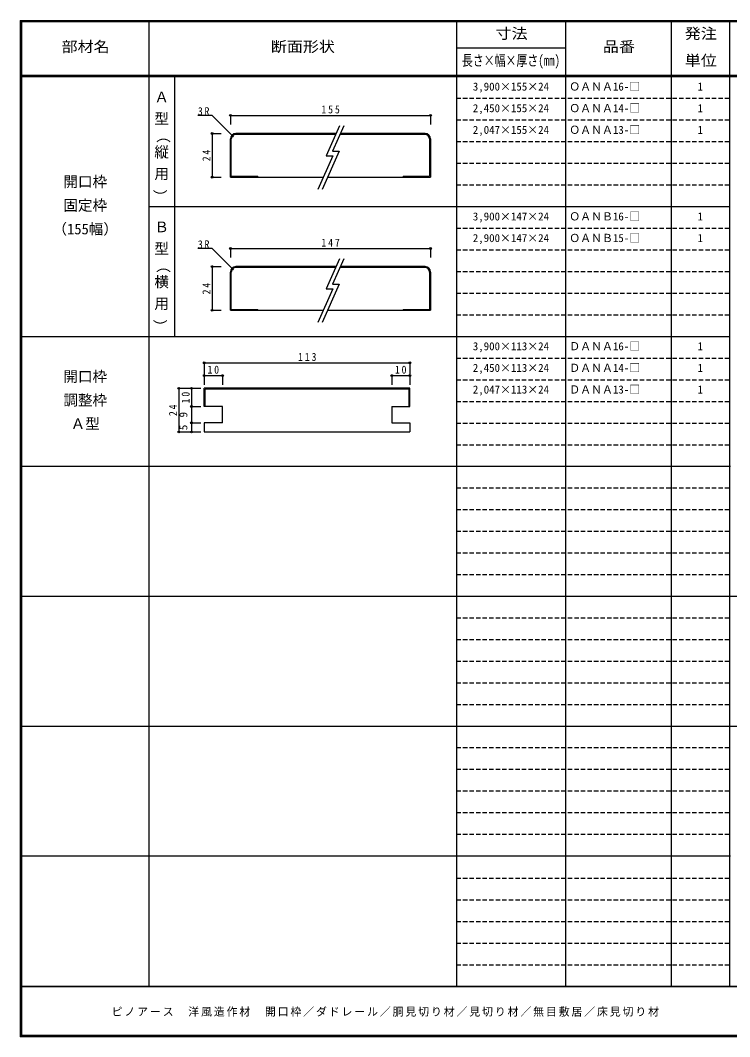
# Model space of a CAD drawing. Units: millimetres, scale not verified. Extents: x -400 to 380, y -280 to 278.
# Drawn here: x -400 to -10, y -280 to 278 of the extents above; entities that cross this region are included whole.
import ezdxf
from ezdxf.enums import TextEntityAlignment as Align

# ---------------------------------------------------------------- set-up
doc = ezdxf.new("R2010")
doc.units = ezdxf.units.MM
doc.header["$LTSCALE"] = 2
doc.header["$PDMODE"] = 32
doc.header["$PDSIZE"] = 1
doc.linetypes.add('DASHED1', pattern=[1.8, 1.2, -0.6])
for name, color, linetype in [('0-4', 3, 'Continuous'), ('0-A', 7, 'Continuous'), ('0-B', 7, 'Continuous'), ('F-1', 7, 'DASHED1'), ('F-A', 7, 'Continuous')]:
    doc.layers.add(name, color=color, linetype=linetype)
doc.styles.add('ＭＳ ゴシック', font='')
doc.styles.get('ＭＳ ゴシック').set_extended_font_data('MS Gothic')

msp = doc.modelspace()

# ---------------------------------------------------------------- linework, layer by layer
at = {"layer": '0-4'}
for p, q in [((-284.542, 192.108), (-284.542, 213.108)), ((-284.042, 192.608), (-284.042, 213.108)), ((-226.411, 216.108), (-281.542, 216.108)), ((-226.633, 215.608), (-281.542, 215.608)), ((-177.542, 215.608), (-224.323, 215.608)), ((-177.542, 216.108), (-224.101, 216.108)), ((-175.042, 213.108), (-175.042, 192.608)), ((-174.542, 213.108), (-174.542, 192.108)), ((-284.542, 192.108), (-233.51, 192.108)), ((-284.042, 192.608), (-269.542, 192.608)), ((-269.542, 192.108), (-269.542, 192.608)), ((-231.201, 192.108), (-174.542, 192.108)), ((-189.542, 192.608), (-175.042, 192.608)), ((-189.542, 192.608), (-189.542, 192.108)), ((-284.542, 118.944), (-284.542, 139.944)), ((-284.042, 119.444), (-284.042, 139.944)), ((-226.411, 142.944), (-281.542, 142.944)), ((-226.633, 142.444), (-281.542, 142.444)), ((-177.542, 142.444), (-224.323, 142.444)), ((-177.542, 142.944), (-224.101, 142.944)), ((-175.042, 139.944), (-175.042, 119.444)), ((-174.542, 139.944), (-174.542, 118.944)), ((-284.542, 118.944), (-233.51, 118.944)), ((-284.042, 119.444), (-269.542, 119.444)), ((-269.542, 118.944), (-269.542, 119.444)), ((-231.201, 118.944), (-174.542, 118.944)), ((-189.542, 119.444), (-175.042, 119.444)), ((-189.542, 119.444), (-189.542, 118.944)), ((-298.892, 66.051), (-298.892, 76.051)), ((-185.892, 76.051), (-298.892, 76.051)), ((-298.392, 66.051), (-298.392, 75.551)), ((-186.392, 75.551), (-298.392, 75.551)), ((-186.392, 66.051), (-186.392, 75.551)), ((-185.892, 66.051), (-185.892, 76.051)), ((-288.892, 66.051), (-298.892, 66.051)), ((-288.892, 57.051), (-288.892, 66.051)), ((-195.892, 66.051), (-195.892, 57.051)), ((-195.892, 66.051), (-185.892, 66.051)), ((-288.892, 57.051), (-298.892, 57.051)), ((-298.892, 57.051), (-298.892, 52.051)), ((-298.892, 52.051), (-185.892, 52.051))]:
    msp.add_line(p, q, dxfattribs=at)
msp.add_lwpolyline([(-195.892, 57.051), (-185.892, 57.051), (-185.892, 52.051)], dxfattribs=at)
for centre, radius, start, end in [((-281.542, 213.108), 3, 90, 180), ((-281.542, 213.108), 2.5, 90, 180), ((-177.542, 213.108), 3, 0, 90), ((-177.542, 213.108), 2.5, 0, 90), ((-281.542, 139.944), 3, 90, 180), ((-281.542, 139.944), 2.5, 90, 180), ((-177.542, 139.944), 3, 0, 90), ((-177.542, 139.944), 2.5, 0, 90)]:
    msp.add_arc(centre, radius, start, end, dxfattribs=at)
at = {"layer": '0-A'}
for p, q in [((-224.522, 220.362), (-231.851, 203.858)), ((-222.212, 220.362), (-228.387, 206.458)), ((-228.292, 203.858), (-236.507, 185.362)), ((-231.851, 203.858), (-228.292, 203.858)), ((-224.522, 147.197), (-231.851, 130.694)), ((-222.212, 147.197), (-228.387, 133.294)), ((-228.292, 130.694), (-236.507, 112.197)), ((-231.851, 130.694), (-228.292, 130.694))]:
    msp.add_line(p, q, dxfattribs=at)
for points in [[(-228.387, 206.458), (-224.828, 206.458), (-234.197, 185.362)], [(-228.387, 133.294), (-224.828, 133.294), (-234.197, 112.197)]]:
    msp.add_lwpolyline(points, dxfattribs=at)
at = {"layer": '0-B', "color": 4}
for p, q in [((-284.542, 226.108), (-174.542, 226.108)), ((-284.542, 226.108), (-284.542, 221.108)), ((-174.542, 226.108), (-174.542, 221.108)), ((-294.542, 216.108), (-294.542, 192.108)), ((-294.542, 216.108), (-289.542, 216.108)), ((-294.542, 192.108), (-289.542, 192.108)), ((-284.542, 152.944), (-174.542, 152.944)), ((-284.542, 152.944), (-284.542, 147.944)), ((-174.542, 152.944), (-174.542, 147.944)), ((-294.542, 142.944), (-294.542, 118.944)), ((-294.542, 142.944), (-289.542, 142.944)), ((-294.542, 118.944), (-289.542, 118.944)), ((-298.892, 90.051), (-298.892, 78.051)), ((-298.892, 90.051), (-185.892, 90.051)), ((-185.892, 90.051), (-185.892, 78.051)), ((-298.892, 83.051), (-288.892, 83.051)), ((-288.892, 83.051), (-288.892, 78.051)), ((-195.892, 83.051), (-185.892, 83.051)), ((-195.892, 83.051), (-195.892, 78.051)), ((-312.892, 76.051), (-300.892, 76.051)), ((-312.892, 76.051), (-312.892, 52.051)), ((-305.892, 76.051), (-305.892, 52.051)), ((-305.892, 66.051), (-300.892, 66.051)), ((-305.892, 57.051), (-300.892, 57.051)), ((-312.892, 52.051), (-300.892, 52.051))]:
    msp.add_line(p, q, dxfattribs=at)
for points in [[(-282.792, 214.358), (-294.542, 226.108), (-302.435, 226.108)], [(-282.792, 141.194), (-294.542, 152.944), (-302.435, 152.944)]]:
    msp.add_lwpolyline(points, dxfattribs=at)
at = {"layer": '0-B'}
for p in [(-284.542, 226.108), (-174.542, 226.108), (-294.542, 216.108), (-294.542, 192.108), (-284.542, 152.944), (-174.542, 152.944), (-294.542, 142.944), (-294.542, 118.944), (-298.892, 90.051), (-185.892, 90.051), (-298.892, 83.051), (-288.892, 83.051), (-195.892, 83.051), (-185.892, 83.051), (-312.892, 76.051), (-305.892, 76.051), (-305.892, 66.051), (-305.892, 57.051), (-312.892, 52.051), (-305.892, 52.051)]:
    msp.add_point(p, dxfattribs=at)
at = {"layer": 'F-1', "color": 6, "linetype": 'Continuous'}
for p, q in [((-400, 278.333), (-400, -280.333)), ((-400, 278), (380, 278)), ((-400, 277.667), (380, 277.667)), ((-399.667, 278.333), (-399.667, -280.333)), ((-399.333, 278.333), (-399.333, -280.333)), ((-10.333, 278.337), (-10.333, -253)), ((380, 248), (-400, 248)), ((380, 247.333), (-400, 247.333)), ((380, -252.667), (-400, -252.667)), ((380, -253), (-400, -253)), ((380, -279.667), (-400, -279.667)), ((380, -280), (-400, -280)), ((380, -280.333), (-400, -280.333))]:
    msp.add_line(p, q, dxfattribs=at)
at = {"layer": 'F-1', "linetype": 'Continuous'}
for p, q in [((-329.333, 278.333), (-329.333, -252.667)), ((-160.333, 278.337), (-160.333, -253)), ((-100.333, 278.337), (-100.333, -253)), ((-42.333, 278.337), (-42.333, -253)), ((-160.333, 263.167), (-100.333, 263.167)), ((-315.333, 247.333), (-315.333, 104.562)), ((-329.333, 175.948), (-10.333, 175.948)), ((-399.333, 104.562), (-10.333, 104.562)), ((-399.333, 33.177), (-9.667, 33.177)), ((-399.333, -38.208), (379.333, -38.208)), ((-399.333, -109.572), (-9.667, -109.572)), ((-10.333, -109.594), (379.333, -109.594)), ((-399.333, -180.979), (-9.667, -180.979))]:
    msp.add_line(p, q, dxfattribs=at)
at = {"layer": 'F-1'}
for p, q in [((-160.333, 235.472), (-10.333, 235.472)), ((-160.333, 223.567), (-10.333, 223.567)), ((-160.333, 211.662), (-10.333, 211.662)), ((-160.333, 199.757), (-10.333, 199.757)), ((-160.333, 187.853), (-10.333, 187.853)), ((-160.333, 164.043), (-10.333, 164.043)), ((-160.333, 152.182), (-10.333, 152.182)), ((-160.333, 140.277), (-10.333, 140.277)), ((-160.333, 128.372), (-10.333, 128.372)), ((-160.333, 116.467), (-10.333, 116.467)), ((-160.333, 92.701), (-10.333, 92.701)), ((-160.333, 80.796), (-10.333, 80.796)), ((-160.333, 68.891), (-10.333, 68.891)), ((-160.333, 56.987), (-10.333, 56.987)), ((-160.333, 45.082), (-10.333, 45.082)), ((-160.333, 21.315), (-10.333, 21.315)), ((-160.333, 9.411), (-10.333, 9.411)), ((-160.333, -2.494), (-10.333, -2.494)), ((-160.333, -14.399), (-10.333, -14.399)), ((-160.333, -26.304), (-10.333, -26.304)), ((-160.333, -50.07), (-10.333, -50.07)), ((-160.333, -61.975), (-10.333, -61.975)), ((-160.333, -73.88), (-10.333, -73.88)), ((-160.333, -85.784), (-10.333, -85.784)), ((-160.333, -97.689), (-10.333, -97.689)), ((-160.333, -109.572), (-10.333, -109.572)), ((-160.333, -121.455), (-10.333, -121.455)), ((-160.333, -133.36), (-10.333, -133.36)), ((-160.333, -145.265), (-10.333, -145.265)), ((-160.333, -157.17), (-10.333, -157.17)), ((-160.333, -169.075), (-10.333, -169.075)), ((-160.333, -193.143), (-10.333, -193.143)), ((-160.333, -205.048), (-10.333, -205.048)), ((-160.333, -216.952), (-10.333, -216.952)), ((-160.333, -228.857), (-10.333, -228.857)), ((-160.333, -240.762), (-10.333, -240.762))]:
    msp.add_line(p, q, dxfattribs=at)
at = {"layer": 'F-1', "color": 6, "linetype": 'Continuous'}
msp.add_lwpolyline([(-400, 278.333), (380, 278.333), (380, -280.333)], dxfattribs=at)

# ---------------------------------------------------------------- texts
at = {"layer": '0-A', "style": 'ＭＳ ゴシック'}
for s, height, p in [('3,900×155×24', 4.399, (-151.333, 238.403)), ('ＯＡＮＡ16-□', 4.399, (-98.333, 238.403)), ('1', 4.399, (-27.833, 238.403)), ('Ａ', 5.865, (-326.333, 231.472)), ('2,450×155×24', 4.399, (-151.333, 226.519)), ('ＯＡＮＡ14-□', 4.399, (-98.333, 226.519)), ('1', 4.399, (-27.833, 226.519)), ('型', 5.865, (-326.333, 219.567)), ('2,047×155×24', 4.399, (-151.333, 214.615)), ('ＯＡＮＡ13-□', 4.399, (-98.333, 214.615)), ('1', 4.399, (-27.833, 214.615)), ('縦', 5.865, (-326.333, 201.239)), ('用', 5.865, (-326.333, 189.335)), ('開口枠', 5.865, (-376.333, 184.948)), ('固定枠', 5.865, (-376.333, 171.948)), ('Ｂ', 5.865, (-326.333, 160.086)), ('3,900×147×24', 4.399, (-151.333, 167.017)), ('ＯＡＮＢ16-□', 4.399, (-98.333, 167.017)), ('1', 4.399, (-27.833, 167.017)), ('（155幅）', 5.865, (-382.333, 158.948)), ('型', 5.865, (-326.333, 148.182)), ('2,900×147×24', 4.399, (-151.333, 155.134)), ('ＯＡＮＢ15-□', 4.399, (-98.333, 155.134)), ('1', 4.399, (-27.833, 155.134)), ('横', 5.865, (-326.333, 129.854)), ('用', 5.865, (-326.333, 117.949)), ('3,900×113×24', 4.399, (-151.333, 95.653)), ('ＤＡＮＡ16-□', 4.399, (-98.333, 95.653)), ('1', 4.399, (-27.833, 95.653)), ('2,450×113×24', 4.399, (-151.333, 83.77)), ('ＤＡＮＡ14-□', 4.399, (-98.333, 83.77)), ('開口枠', 5.865, (-376.333, 77.891)), ('1', 4.399, (-27.833, 83.77)), ('調整枠', 5.865, (-376.333, 64.891)), ('2,047×113×24', 4.399, (-151.333, 71.865)), ('ＤＡＮＡ13-□', 4.399, (-98.333, 71.865)), ('1', 4.399, (-27.833, 71.865)), ('Ａ型', 5.865, (-372.333, 51.891))]:
    msp.add_text(s, height=height, dxfattribs=at).set_placement(p, align=Align.BOTTOM_LEFT)
for rotation, p in [(270, (-326.121, 218.879)), (90, (-318.333, 177.43)), (270, (-326.121, 147.493)), (90, (-318.333, 106.045))]:
    msp.add_text('（', height=5.865, rotation=rotation, dxfattribs=at).set_placement(p, align=Align.BOTTOM_LEFT)
at = {"layer": '0-B', "style": 'ＭＳ ゴシック'}
for s, p in [('9', (-306.892, 60.051)), ('5', (-306.892, 53.051))]:
    msp.add_text(s, height=4.399, rotation=90, dxfattribs=at).set_placement(p, align=Align.BOTTOM_LEFT)
at = {"layer": '0-B', "char_height": 4.399, "attachment_point": 7, "style": 'ＭＳ ゴシック'}
for s, insert in [('\\T1.36;\\W0.9;3R', (-302.435, 226.108)), ('\\T1.38;\\W0.9;155', (-234.542, 227.108)), ('\\T1.36;\\W0.9;3R', (-302.435, 152.944)), ('\\T1.38;\\W0.9;147', (-234.542, 153.944)), ('\\T1.38;\\W0.9;113', (-247.392, 91.051)), ('\\T1.36;\\W0.9;10', (-297.142, 84.051)), ('\\T1.36;\\W0.9;10', (-194.142, 84.051))]:
    msp.add_mtext(s, dxfattribs=dict(at, insert=insert))
at = {"layer": '0-B', "char_height": 4.399, "attachment_point": 7, "rotation": 90, "style": 'ＭＳ ゴシック'}
for s, insert in [('\\T1.36;\\W0.9;24', (-295.542, 200.858)), ('\\T1.36;\\W0.9;24', (-295.542, 127.694)), ('\\T1.36;\\W0.9;10', (-306.892, 67.801)), ('\\T1.36;\\W0.9;24', (-313.892, 60.801))]:
    msp.add_mtext(s, dxfattribs=dict(at, insert=insert))
at = {"layer": 'F-A', "style": 'ＭＳ ゴシック'}
for s, width, p in [('寸法', 1.1, (-138.833, 266.417)), ('発注', 1.1, (-34.833, 266.417)), ('部材名', 1.1, (-377.333, 259.167)), ('断面形状', 1.1, (-262.333, 259.167)), ('品番', 1.1, (-79.833, 259.167)), ('長さ×幅×厚さ(㎜)', 0.75, (-157.333, 251.583)), ('単位', 1.1, (-34.833, 251.583))]:
    msp.add_text(s, height=5.865, dxfattribs=dict(at, width=width)).set_placement(p, align=Align.BOTTOM_LEFT)
at = {"layer": 'F-A', "insert": (-349.836, -269.333), "char_height": 4.399, "attachment_point": 7, "style": 'ＭＳ ゴシック'}
msp.add_mtext('\\T1.17;ピノアース\u3000洋風造作材\u3000開口枠／ダドレール／胴見切り材／見切り材／無目敷居／床見切り材', dxfattribs=at)

doc.saveas('drawing.dxf')
